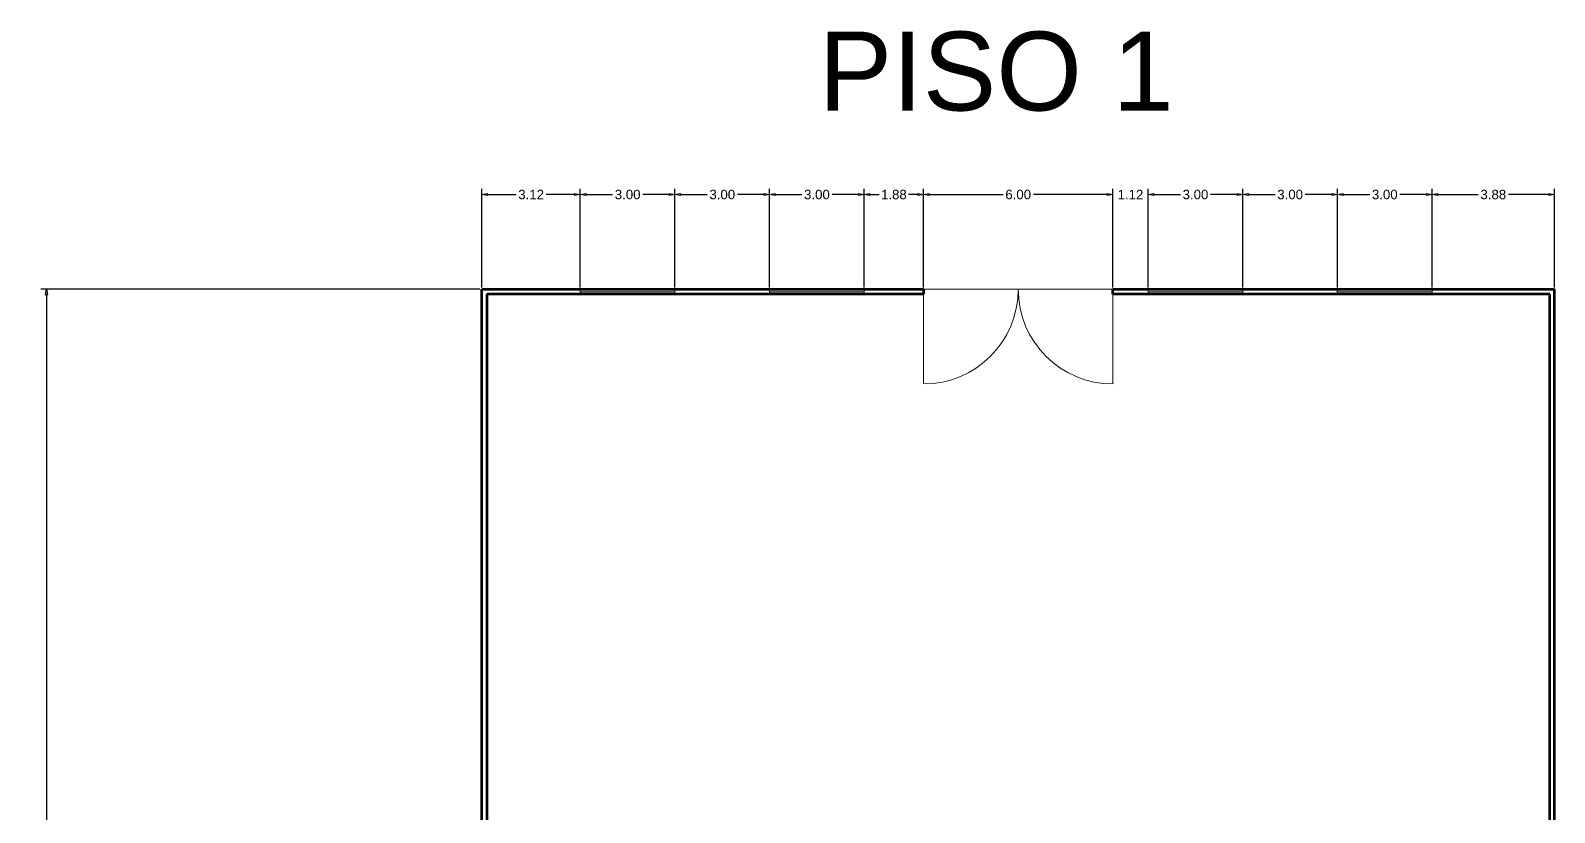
# Model space of a CAD drawing. Header units: metres. Extents: x -1 to 720, y -8 to 179.
# Drawn here: x 165.62 to 213.93, y 53.73 to 78.52 of the extents above; entities that cross this region are included whole.
import ezdxf

# ---------------------------------------------------------------- set-up
doc = ezdxf.new("R2010")
doc.units = ezdxf.units.M
doc.header["$PDMODE"] = 34
doc.layers.add('0-ANOTATION', color=7, linetype='Continuous')
doc.layers.add('0-Dimension', color=9, linetype='Continuous')
for name, color, linetype, lineweight in [('A-DOOR', 251, 'Continuous', 18), ('A-GLAZ', 2, 'Continuous', 18), ('A-WALL', 7, 'Continuous', 60), ('C-WALL', 7, 'Continuous', 60)]:
    doc.layers.add(name, color=color, linetype=linetype, lineweight=lineweight)
doc.styles.get("Standard").update_dxf_attribs({"font": 'arial.ttf'})
doc.dimstyles.new('DAPC Standard', dxfattribs={"dimtxt": 0.3, "dimasz": 0.18, "dimexe": 0.18, "dimexo": 0.0625, "dimgap": 0.09, "dimtad": 0, "dimtih": 1, "dimtoh": 1, "dimzin": 0, "dimdsep": 46, "dimtxsty": 'Standard', "dimblk": 'CLOSEDBLANK', "dimcen": 0.09, "dimazin": 0, "dimtfac": 1, "dimtofl": 0, "dimtmove": 0, "dimatfit": 3, "dimfxl": 1, "dimtolj": 1, "dimtzin": 0, "dimarcsym": 0})

# ---------------------------------------------------------------- blocks, each defined once
blk = doc.blocks.new('_ClosedBlank')
at = {"color": 0, "linetype": 'ByBlock', "lineweight": -2}
for p, q in [((-1, 0.17), (0, 0)), ((-1, 0.17), (-1, -0.17)), ((0, 0), (-1, -0.17))]:
    blk.add_line(p, q, dxfattribs=at)
blk = doc.blocks.new('*D116')
at = {"layer": '0-Dimension', "color": 0, "lineweight": -2, "transparency": 16777216}
for p, q in [((179.863, 70.314), (165.947, 70.314)), ((166.127, 70.134), (166.127, 52.557)), ((166.127, 34.494), (166.127, 52.07)), ((179.863, 34.314), (165.947, 34.314))]:
    blk.add_line(p, q, dxfattribs=at)
at = {"layer": 'Defpoints', "color": 0, "transparency": 16777216}
for p in [(166.127, 70.314), (179.925, 70.314), (179.925, 34.314)]:
    blk.add_point(p, dxfattribs=at)
at = {"layer": '0-Dimension', "color": 0, "lineweight": -2, "transparency": 16777216, "xscale": 0.18, "yscale": 0.18, "zscale": 0.18}
for p, rotation in [((166.127, 70.314), 90), ((166.127, 34.314), 270)]:
    blk.add_blockref('_ClosedBlank', p, dxfattribs=dict(at, rotation=rotation))
at = {"layer": '0-Dimension', "color": 0, "transparency": 16777216, "insert": (166.127, 52.314), "char_height": 0.3, "attachment_point": 5}
blk.add_mtext('\\A1;36.00', dxfattribs=at)
blk = doc.blocks.new('*D117')
at = {"layer": '0-Dimension', "color": 0, "lineweight": -2, "transparency": 16777216}
for p, q in [((179.925, 70.376), (179.925, 73.498)), ((183.045, 70.376), (183.045, 73.498)), ((180.105, 73.318), (181.007, 73.318)), ((182.865, 73.318), (181.963, 73.318))]:
    blk.add_line(p, q, dxfattribs=at)
at = {"layer": 'Defpoints', "color": 0, "transparency": 16777216}
for p in [(183.045, 73.318), (179.925, 70.314), (183.045, 70.314)]:
    blk.add_point(p, dxfattribs=at)
at = {"layer": '0-Dimension', "color": 0, "lineweight": -2, "transparency": 16777216, "xscale": 0.18, "yscale": 0.18, "zscale": 0.18, "rotation": 180}
blk.add_blockref('_ClosedBlank', (179.925, 73.318), dxfattribs=at)
at = {"layer": '0-Dimension', "color": 0, "lineweight": -2, "transparency": 16777216, "xscale": 0.18, "yscale": 0.18, "zscale": 0.18}
blk.add_blockref('_ClosedBlank', (183.045, 73.318), dxfattribs=at)
at = {"layer": '0-Dimension', "color": 0, "transparency": 16777216, "insert": (181.485, 73.318), "char_height": 0.3, "attachment_point": 5}
blk.add_mtext('\\A1;3.12', dxfattribs=at)
blk = doc.blocks.new('*D118')
at = {"layer": '0-Dimension', "color": 0, "lineweight": -2, "transparency": 16777216}
for p, q in [((183.045, 70.376), (183.045, 73.498)), ((186.045, 70.376), (186.045, 73.498)), ((183.225, 73.318), (184.066, 73.318)), ((185.865, 73.318), (185.024, 73.318))]:
    blk.add_line(p, q, dxfattribs=at)
at = {"layer": 'Defpoints', "color": 0, "transparency": 16777216}
for p in [(186.045, 73.318), (183.045, 70.314), (186.045, 70.314)]:
    blk.add_point(p, dxfattribs=at)
at = {"layer": '0-Dimension', "color": 0, "lineweight": -2, "transparency": 16777216, "xscale": 0.18, "yscale": 0.18, "zscale": 0.18, "rotation": 180}
blk.add_blockref('_ClosedBlank', (183.045, 73.318), dxfattribs=at)
at = {"layer": '0-Dimension', "color": 0, "lineweight": -2, "transparency": 16777216, "xscale": 0.18, "yscale": 0.18, "zscale": 0.18}
blk.add_blockref('_ClosedBlank', (186.045, 73.318), dxfattribs=at)
at = {"layer": '0-Dimension', "color": 0, "transparency": 16777216, "insert": (184.545, 73.318), "char_height": 0.3, "attachment_point": 5}
blk.add_mtext('\\A1;3.00', dxfattribs=at)
blk = doc.blocks.new('*D119')
at = {"layer": '0-Dimension', "color": 0, "lineweight": -2, "transparency": 16777216}
for p, q in [((186.045, 70.376), (186.045, 73.498)), ((189.045, 70.376), (189.045, 73.498)), ((186.225, 73.318), (187.066, 73.318)), ((188.865, 73.318), (188.024, 73.318))]:
    blk.add_line(p, q, dxfattribs=at)
at = {"layer": 'Defpoints', "color": 0, "transparency": 16777216}
for p in [(189.045, 73.318), (186.045, 70.314), (189.045, 70.314)]:
    blk.add_point(p, dxfattribs=at)
at = {"layer": '0-Dimension', "color": 0, "lineweight": -2, "transparency": 16777216, "xscale": 0.18, "yscale": 0.18, "zscale": 0.18, "rotation": 180}
blk.add_blockref('_ClosedBlank', (186.045, 73.318), dxfattribs=at)
at = {"layer": '0-Dimension', "color": 0, "lineweight": -2, "transparency": 16777216, "xscale": 0.18, "yscale": 0.18, "zscale": 0.18}
blk.add_blockref('_ClosedBlank', (189.045, 73.318), dxfattribs=at)
at = {"layer": '0-Dimension', "color": 0, "transparency": 16777216, "insert": (187.545, 73.318), "char_height": 0.3, "attachment_point": 5}
blk.add_mtext('\\A1;3.00', dxfattribs=at)
blk = doc.blocks.new('*D120')
at = {"layer": '0-Dimension', "color": 0, "lineweight": -2, "transparency": 16777216}
for p, q in [((189.045, 70.376), (189.045, 73.498)), ((192.045, 70.376), (192.045, 73.498)), ((189.225, 73.318), (190.066, 73.318)), ((191.865, 73.318), (191.024, 73.318))]:
    blk.add_line(p, q, dxfattribs=at)
at = {"layer": 'Defpoints', "color": 0, "transparency": 16777216}
for p in [(192.045, 73.318), (189.045, 70.314), (192.045, 70.314)]:
    blk.add_point(p, dxfattribs=at)
at = {"layer": '0-Dimension', "color": 0, "lineweight": -2, "transparency": 16777216, "xscale": 0.18, "yscale": 0.18, "zscale": 0.18, "rotation": 180}
blk.add_blockref('_ClosedBlank', (189.045, 73.318), dxfattribs=at)
at = {"layer": '0-Dimension', "color": 0, "lineweight": -2, "transparency": 16777216, "xscale": 0.18, "yscale": 0.18, "zscale": 0.18}
blk.add_blockref('_ClosedBlank', (192.045, 73.318), dxfattribs=at)
at = {"layer": '0-Dimension', "color": 0, "transparency": 16777216, "insert": (190.545, 73.318), "char_height": 0.3, "attachment_point": 5}
blk.add_mtext('\\A1;3.00', dxfattribs=at)
blk = doc.blocks.new('*D121')
at = {"layer": '0-Dimension', "color": 0, "lineweight": -2, "transparency": 16777216}
for p, q in [((192.045, 70.376), (192.045, 73.498)), ((193.925, 70.376), (193.925, 73.498)), ((192.225, 73.318), (192.52, 73.318)), ((193.745, 73.318), (193.451, 73.318))]:
    blk.add_line(p, q, dxfattribs=at)
at = {"layer": 'Defpoints', "color": 0, "transparency": 16777216}
for p in [(193.925, 73.318), (192.045, 70.314), (193.925, 70.314)]:
    blk.add_point(p, dxfattribs=at)
at = {"layer": '0-Dimension', "color": 0, "lineweight": -2, "transparency": 16777216, "xscale": 0.18, "yscale": 0.18, "zscale": 0.18, "rotation": 180}
blk.add_blockref('_ClosedBlank', (192.045, 73.318), dxfattribs=at)
at = {"layer": '0-Dimension', "color": 0, "lineweight": -2, "transparency": 16777216, "xscale": 0.18, "yscale": 0.18, "zscale": 0.18}
blk.add_blockref('_ClosedBlank', (193.925, 73.318), dxfattribs=at)
at = {"layer": '0-Dimension', "color": 0, "transparency": 16777216, "insert": (192.985, 73.318), "char_height": 0.3, "attachment_point": 5}
blk.add_mtext('\\A1;1.88', dxfattribs=at)
blk = doc.blocks.new('*D122')
at = {"layer": '0-Dimension', "color": 0, "lineweight": -2, "transparency": 16777216}
for p, q in [((193.925, 70.376), (193.925, 73.498)), ((199.925, 70.376), (199.925, 73.498)), ((194.105, 73.318), (196.445, 73.318)), ((199.745, 73.318), (197.405, 73.318))]:
    blk.add_line(p, q, dxfattribs=at)
at = {"layer": 'Defpoints', "color": 0, "transparency": 16777216}
for p in [(199.925, 73.318), (193.925, 70.314), (199.925, 70.314)]:
    blk.add_point(p, dxfattribs=at)
at = {"layer": '0-Dimension', "color": 0, "lineweight": -2, "transparency": 16777216, "xscale": 0.18, "yscale": 0.18, "zscale": 0.18, "rotation": 180}
blk.add_blockref('_ClosedBlank', (193.925, 73.318), dxfattribs=at)
at = {"layer": '0-Dimension', "color": 0, "lineweight": -2, "transparency": 16777216, "xscale": 0.18, "yscale": 0.18, "zscale": 0.18}
blk.add_blockref('_ClosedBlank', (199.925, 73.318), dxfattribs=at)
at = {"layer": '0-Dimension', "color": 0, "transparency": 16777216, "insert": (196.925, 73.318), "char_height": 0.3, "attachment_point": 5}
blk.add_mtext('\\A1;6.00', dxfattribs=at)
blk = doc.blocks.new('*D123')
at = {"layer": '0-Dimension', "color": 0, "lineweight": -2, "transparency": 16777216}
for p, q in [((199.925, 70.376), (199.925, 73.498)), ((201.045, 70.376), (201.045, 73.498)), ((199.745, 73.318), (199.565, 73.318)), ((201.225, 73.318), (201.405, 73.318))]:
    blk.add_line(p, q, dxfattribs=at)
at = {"layer": 'Defpoints', "color": 0, "transparency": 16777216}
for p in [(201.045, 73.318), (199.925, 70.314), (201.045, 70.314)]:
    blk.add_point(p, dxfattribs=at)
at = {"layer": '0-Dimension', "color": 0, "lineweight": -2, "transparency": 16777216, "xscale": 0.18, "yscale": 0.18, "zscale": 0.18}
blk.add_blockref('_ClosedBlank', (199.925, 73.318), dxfattribs=at)
at = {"layer": '0-Dimension', "color": 0, "lineweight": -2, "transparency": 16777216, "xscale": 0.18, "yscale": 0.18, "zscale": 0.18, "rotation": 180}
blk.add_blockref('_ClosedBlank', (201.045, 73.318), dxfattribs=at)
at = {"layer": '0-Dimension', "color": 0, "transparency": 16777216, "insert": (200.485, 73.318), "char_height": 0.3, "attachment_point": 5}
blk.add_mtext('\\A1;1.12', dxfattribs=at)
blk = doc.blocks.new('*D124')
at = {"layer": '0-Dimension', "color": 0, "lineweight": -2, "transparency": 16777216}
for p, q in [((201.045, 70.376), (201.045, 73.498)), ((204.045, 70.376), (204.045, 73.498)), ((201.225, 73.318), (202.066, 73.318)), ((203.865, 73.318), (203.024, 73.318))]:
    blk.add_line(p, q, dxfattribs=at)
at = {"layer": 'Defpoints', "color": 0, "transparency": 16777216}
for p in [(204.045, 73.318), (201.045, 70.314), (204.045, 70.314)]:
    blk.add_point(p, dxfattribs=at)
at = {"layer": '0-Dimension', "color": 0, "lineweight": -2, "transparency": 16777216, "xscale": 0.18, "yscale": 0.18, "zscale": 0.18, "rotation": 180}
blk.add_blockref('_ClosedBlank', (201.045, 73.318), dxfattribs=at)
at = {"layer": '0-Dimension', "color": 0, "lineweight": -2, "transparency": 16777216, "xscale": 0.18, "yscale": 0.18, "zscale": 0.18}
blk.add_blockref('_ClosedBlank', (204.045, 73.318), dxfattribs=at)
at = {"layer": '0-Dimension', "color": 0, "transparency": 16777216, "insert": (202.545, 73.318), "char_height": 0.3, "attachment_point": 5}
blk.add_mtext('\\A1;3.00', dxfattribs=at)
blk = doc.blocks.new('*D125')
at = {"layer": '0-Dimension', "color": 0, "lineweight": -2, "transparency": 16777216}
for p, q in [((204.045, 70.376), (204.045, 73.498)), ((207.045, 70.376), (207.045, 73.498)), ((204.225, 73.318), (205.066, 73.318)), ((206.865, 73.318), (206.024, 73.318))]:
    blk.add_line(p, q, dxfattribs=at)
at = {"layer": 'Defpoints', "color": 0, "transparency": 16777216}
for p in [(207.045, 73.318), (204.045, 70.314), (207.045, 70.314)]:
    blk.add_point(p, dxfattribs=at)
at = {"layer": '0-Dimension', "color": 0, "lineweight": -2, "transparency": 16777216, "xscale": 0.18, "yscale": 0.18, "zscale": 0.18, "rotation": 180}
blk.add_blockref('_ClosedBlank', (204.045, 73.318), dxfattribs=at)
at = {"layer": '0-Dimension', "color": 0, "lineweight": -2, "transparency": 16777216, "xscale": 0.18, "yscale": 0.18, "zscale": 0.18}
blk.add_blockref('_ClosedBlank', (207.045, 73.318), dxfattribs=at)
at = {"layer": '0-Dimension', "color": 0, "transparency": 16777216, "insert": (205.545, 73.318), "char_height": 0.3, "attachment_point": 5}
blk.add_mtext('\\A1;3.00', dxfattribs=at)
blk = doc.blocks.new('*D126')
at = {"layer": '0-Dimension', "color": 0, "lineweight": -2, "transparency": 16777216}
for p, q in [((207.045, 70.376), (207.045, 73.498)), ((210.045, 70.376), (210.045, 73.498)), ((207.225, 73.318), (208.066, 73.318)), ((209.865, 73.318), (209.024, 73.318))]:
    blk.add_line(p, q, dxfattribs=at)
at = {"layer": 'Defpoints', "color": 0, "transparency": 16777216}
for p in [(210.045, 73.318), (207.045, 70.314), (210.045, 70.314)]:
    blk.add_point(p, dxfattribs=at)
at = {"layer": '0-Dimension', "color": 0, "lineweight": -2, "transparency": 16777216, "xscale": 0.18, "yscale": 0.18, "zscale": 0.18, "rotation": 180}
blk.add_blockref('_ClosedBlank', (207.045, 73.318), dxfattribs=at)
at = {"layer": '0-Dimension', "color": 0, "lineweight": -2, "transparency": 16777216, "xscale": 0.18, "yscale": 0.18, "zscale": 0.18}
blk.add_blockref('_ClosedBlank', (210.045, 73.318), dxfattribs=at)
at = {"layer": '0-Dimension', "color": 0, "transparency": 16777216, "insert": (208.545, 73.318), "char_height": 0.3, "attachment_point": 5}
blk.add_mtext('\\A1;3.00', dxfattribs=at)
blk = doc.blocks.new('*D127')
at = {"layer": '0-Dimension', "color": 0, "lineweight": -2, "transparency": 16777216}
for p, q in [((210.045, 70.376), (210.045, 73.498)), ((213.925, 70.376), (213.925, 73.498)), ((210.225, 73.318), (211.506, 73.318)), ((213.745, 73.318), (212.465, 73.318))]:
    blk.add_line(p, q, dxfattribs=at)
at = {"layer": 'Defpoints', "color": 0, "transparency": 16777216}
for p in [(213.925, 73.318), (210.045, 70.314), (213.925, 70.314)]:
    blk.add_point(p, dxfattribs=at)
at = {"layer": '0-Dimension', "color": 0, "lineweight": -2, "transparency": 16777216, "xscale": 0.18, "yscale": 0.18, "zscale": 0.18, "rotation": 180}
blk.add_blockref('_ClosedBlank', (210.045, 73.318), dxfattribs=at)
at = {"layer": '0-Dimension', "color": 0, "lineweight": -2, "transparency": 16777216, "xscale": 0.18, "yscale": 0.18, "zscale": 0.18}
blk.add_blockref('_ClosedBlank', (213.925, 73.318), dxfattribs=at)
at = {"layer": '0-Dimension', "color": 0, "transparency": 16777216, "insert": (211.985, 73.318), "char_height": 0.3, "attachment_point": 5}
blk.add_mtext('\\A1;3.88', dxfattribs=at)

msp = doc.modelspace()

# ---------------------------------------------------------------- linework, layer by layer
at = {"layer": 'A-DOOR'}
for p, q in [((193.925, 70.314), (199.925, 70.314)), ((199.925, 70.314), (193.925, 70.314)), ((193.925, 70.314), (193.925, 67.314)), ((193.925, 70.314), (199.925, 70.314)), ((199.925, 70.314), (193.925, 70.314)), ((199.925, 70.314), (199.925, 67.314))]:
    msp.add_line(p, q, dxfattribs=at)
for centre, start, end in [((193.925, 70.314), 270, 0), ((199.925, 70.314), 180, 270)]:
    msp.add_arc(centre, 3, start, end, dxfattribs=at)
at = {"layer": 'A-GLAZ'}
for p, q in [((186.045, 70.314), (183.045, 70.314)), ((183.045, 70.314), (183.045, 70.164)), ((186.045, 70.239), (183.045, 70.239)), ((183.045, 70.164), (186.045, 70.164)), ((186.045, 70.164), (186.045, 70.314)), ((189.045, 70.164), (189.045, 70.314)), ((189.045, 70.314), (192.045, 70.314)), ((189.045, 70.239), (192.045, 70.239)), ((192.045, 70.164), (189.045, 70.164)), ((192.045, 70.314), (192.045, 70.164)), ((204.045, 70.314), (201.045, 70.314)), ((201.045, 70.314), (201.045, 70.164)), ((201.045, 70.239), (204.045, 70.239)), ((201.045, 70.164), (204.045, 70.164)), ((204.045, 70.164), (204.045, 70.314)), ((207.04, 70.164), (207.04, 70.314)), ((210.045, 70.164), (207.04, 70.164)), ((207.045, 70.314), (210.045, 70.314)), ((207.045, 70.239), (210.045, 70.239)), ((210.045, 70.314), (210.045, 70.164))]:
    msp.add_line(p, q, dxfattribs=at)
at = {"layer": 'A-WALL'}
for p, q in [((179.925, 34.314), (179.925, 70.314)), ((179.925, 70.314), (193.925, 70.314)), ((180.078, 70.164), (180.078, 34.466)), ((193.925, 70.164), (180.078, 70.164)), ((196.929, 70.164), (196.922, 70.164)), ((199.925, 70.314), (213.925, 70.314)), ((213.773, 70.164), (199.925, 70.164)), ((213.773, 42.894), (213.773, 70.164)), ((213.925, 42.894), (213.925, 70.314))]:
    msp.add_line(p, q, dxfattribs=at)
at = {"layer": 'C-WALL'}
for p, q in [((193.925, 70.314), (193.925, 70.164)), ((193.925, 70.314), (193.925, 70.164)), ((199.925, 70.164), (199.925, 70.314)), ((199.925, 70.164), (199.925, 70.314))]:
    msp.add_line(p, q, dxfattribs=at)

# ---------------------------------------------------------------- texts
at = {"layer": '0-ANOTATION', "insert": (190.601, 78.483), "char_height": 2.5, "attachment_point": 1}
msp.add_mtext_dynamic_manual_height_columns('PISO 1', width=15.58637, gutter_width=12.5, heights=[0], dxfattribs=at)

# ---------------------------------------------------------------- dimensions: what is measured, and where the dimension line sits
at = {"layer": '0-Dimension'}
dim = msp.add_linear_dim(base=(183.045, 73.318), p1=(179.925, 70.314), p2=(183.045, 70.314), dimstyle='DAPC Standard', dxfattribs=at)
dim.commit()
dim.dimension.update_dxf_attribs({"geometry": '*D117', "text_midpoint": (181.485, 73.318)})
for base, p1, p2, picture, middle in [((186.045, 73.318), (183.045, 70.314), (186.045, 70.314), '*D118', (184.545, 73.318)), ((189.045, 73.318), (186.045, 70.314), (189.045, 70.314), '*D119', (187.545, 73.318)), ((192.045, 73.318), (189.045, 70.314), (192.045, 70.314), '*D120', (190.545, 73.318)), ((193.925, 73.318), (192.045, 70.314), (193.925, 70.314), '*D121', (192.985, 73.318)), ((199.925, 73.318), (193.925, 70.314), (199.925, 70.314), '*D122', (196.925, 73.318)), ((201.045, 73.318), (199.925, 70.314), (201.045, 70.314), '*D123', (200.485, 73.318)), ((204.045, 73.318), (201.045, 70.314), (204.045, 70.314), '*D124', (202.545, 73.318)), ((207.045, 73.318), (204.045, 70.314), (207.045, 70.314), '*D125', (205.545, 73.318)), ((210.045, 73.318), (207.045, 70.314), (210.045, 70.314), '*D126', (208.545, 73.318)), ((213.925, 73.318), (210.045, 70.314), (213.925, 70.314), '*D127', (211.985, 73.318))]:
    dim = msp.add_linear_dim(base=base, p1=p1, p2=p2, dimstyle='DAPC Standard', override={"dimtmove": 1}, dxfattribs=at)
    dim.commit()
    dim.dimension.update_dxf_attribs({"geometry": picture, "text_midpoint": middle})
dim = msp.add_linear_dim(base=(166.127, 70.314), p1=(179.925, 34.314), p2=(179.925, 70.314), angle=90, dimstyle='DAPC Standard', dxfattribs=at)
dim.commit()
dim.dimension.update_dxf_attribs({"geometry": '*D116', "text_midpoint": (166.127, 52.314)})

doc.saveas('drawing.dxf')
